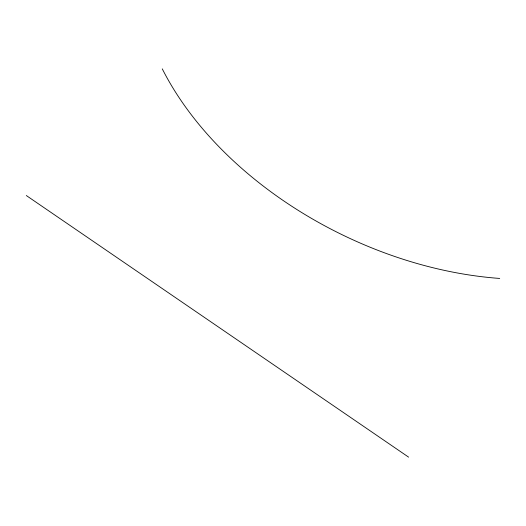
<?xml version="1.0" encoding="UTF-8"?>
<svg xmlns="http://www.w3.org/2000/svg" width="526" height="526" viewBox="0 0 526 526"><rect width="100%" height="100%" fill="white"/><g stroke="black" fill="none" stroke-linecap="round" stroke-linejoin="round"><path stroke-width="0.79" d="M26.3 195.527L408.603 457.14M499.7 278.438A310.031 204.285 26 0 1 162.271 68.86"/></g></svg>
